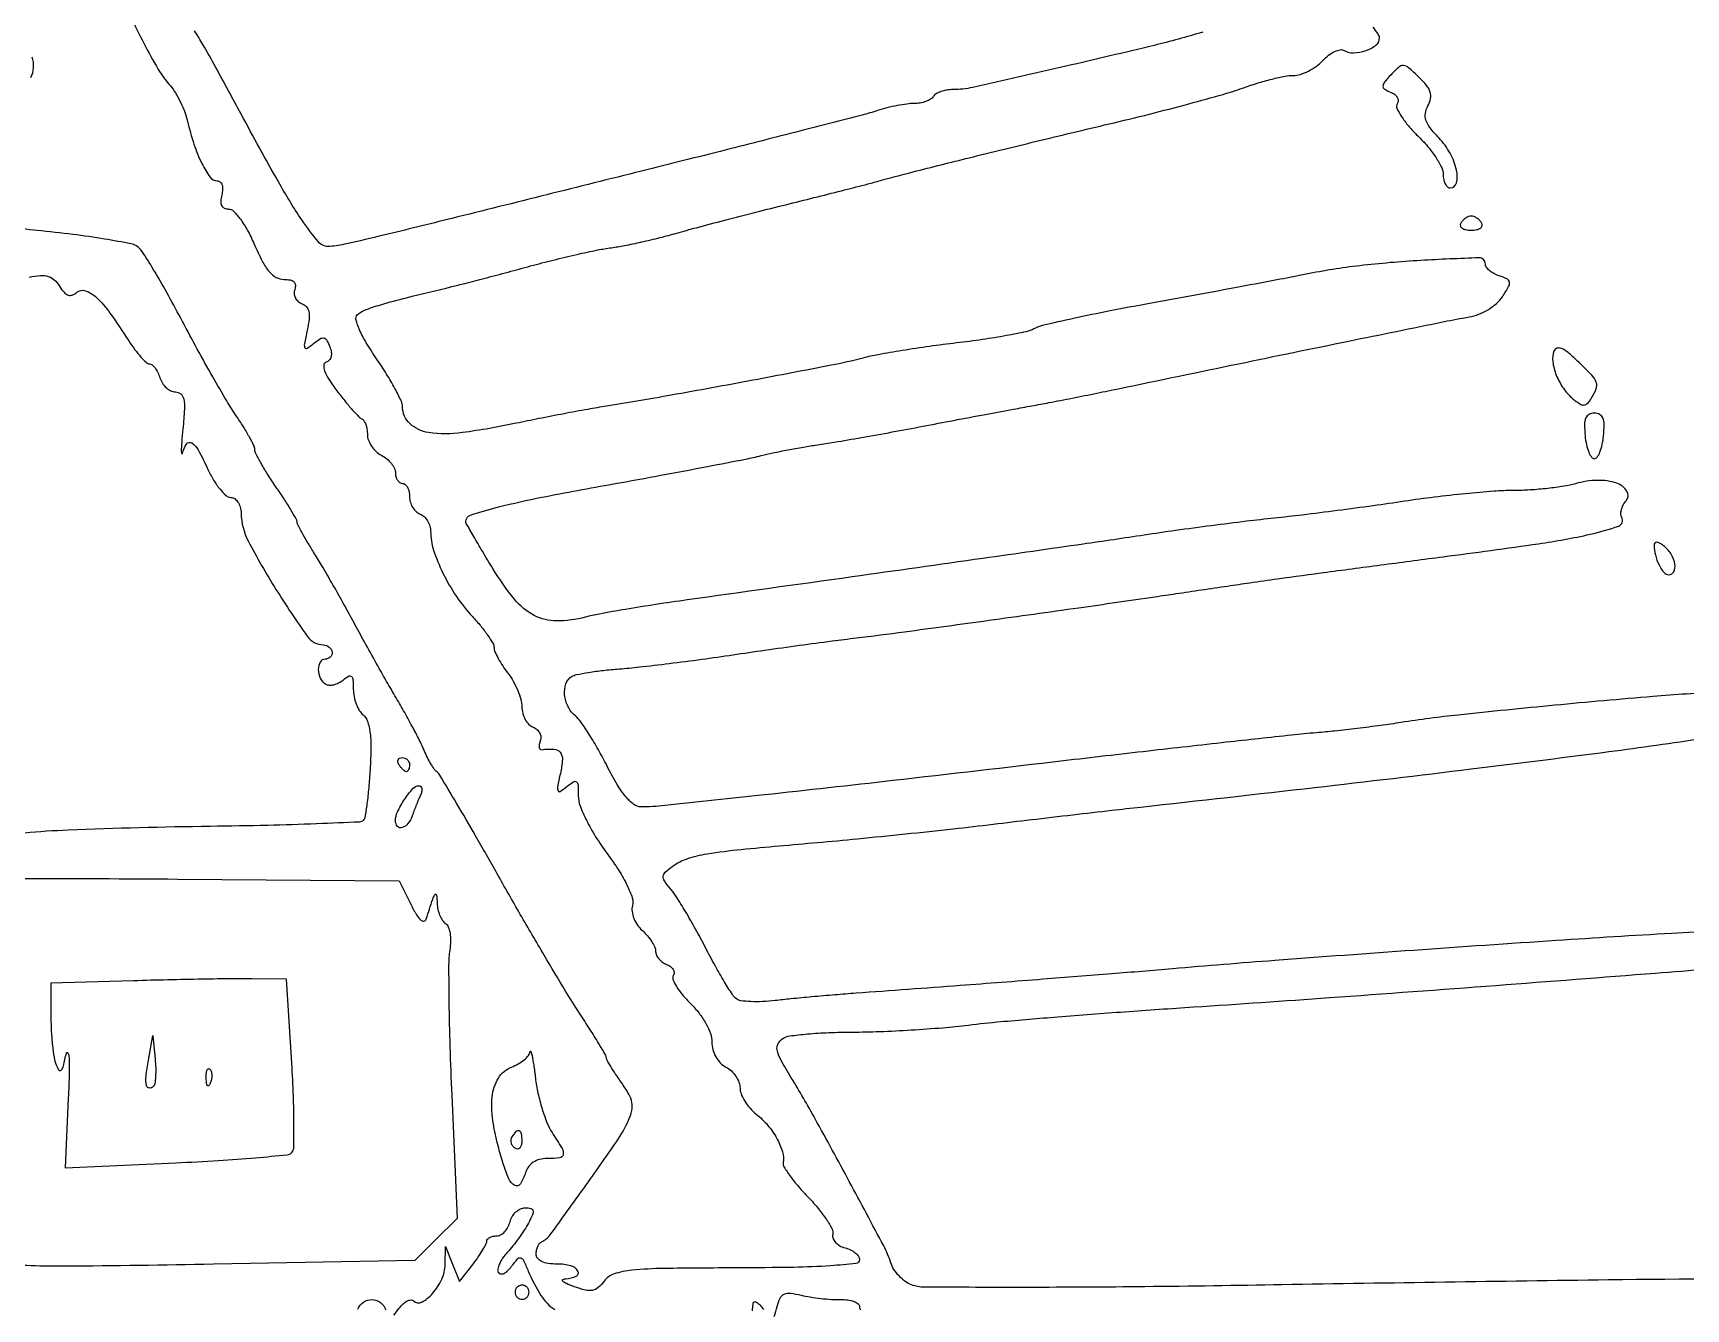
# Model space of a CAD drawing. Extents: x 0 to 2558, y 0 to 3412.
# Drawn here: x 1899.5 to 2134.5, y 1700.6 to 1882 of the extents above; entities that cross this region are included whole.
import ezdxf

# ---------------------------------------------------------------- set-up
doc = ezdxf.new("R2010")
doc.units = 0

msp = doc.modelspace()

# ---------------------------------------------------------------- linework, layer by layer
for points in [[(1286.775, 2242.902503, 0.000001), (1177.44536, 2242.627485, 0.134519)], [(1176.555032, 2242.380365, -0.000002), (1098.265318, 2241.934774, -0.000173)], [(1923.086218, 2244.376059, -0.000011), (1814.032813, 2244.041497, -0.000207)], [(1913.389126, 1884.321243, 0.012291), (1915.203165, 1880.573915, 0.015576), (1917.263027, 1876.861508, 0.045729), (1918.981612, 1874.5, -0.04302), (1919.704303, 1873.518154, -0.023512), (1920.423582, 1872.20625, -0.023268), (1921.03364, 1870.794806, -0.034081), (1921.424699, 1869.5, 0.02351), (1922.340609, 1866.218502, 0.035557), (1923.46839, 1863.477078, 0.03929), (1924.64083, 1861.520741, 0.24269), (1925.650492, 1861, -0.182063), (1926.064732, 1860.843993, -0.136098), (1926.334398, 1860.432305, -0.092264), (1926.415182, 1859.79127, -0.049323), (1926.289749, 1859, 0.047843), (1926.146859, 1858.115502, 0.129802), (1926.268077, 1857.497238, 0.176052), (1926.644501, 1857.131869, 0.105884), (1927.260225, 1857, -0.202343), (1927.978417, 1856.696949, -0.035604), (1928.943982, 1855.552979, -0.033111), (1929.961818, 1853.942605, -0.022803), (1930.904654, 1852, 0.018069), (1932.042493, 1849.597997, 0.055973), (1933.03967, 1848.109823, 0.089392), (1934.034957, 1847.287869, 0.128702), (1935.134787, 1847, -0.047184), (1936.018583, 1846.916413, -0.140113), (1936.556912, 1846.644984, -0.195759), (1936.767375, 1846.196474, -0.105015), (1936.670131, 1845.582759, 0.106172), (1936.578762, 1844.997457, 0.099354), (1936.73151, 1844.410889, 0.096115), (1937.105245, 1843.913561, 0.092335), (1937.642779, 1843.583584, -0.117015), (1938.318729, 1843.121759, -0.133265), (1938.675335, 1842.42574, -0.082357), (1938.721825, 1841.373816, -0.024011), (1938.449581, 1839.770444, 0.006649), (1938.050089, 1837.828693, 0.160885), (1938.120562, 1837.287236, 0.455314), (1938.440512, 1837.199443, 0.026506), (1939.358111, 1837.882243, -0.028788), (1940.270906, 1838.555023, -0.195958), (1940.809543, 1838.658945, -0.219041), (1941.230985, 1838.353153, -0.036373), (1941.668077, 1837.422594, -0.056929), (1941.864065, 1836.663513, -0.094065), (1941.831973, 1836.004251, -0.119168), (1941.578053, 1835.508601, -0.135417), (1941.135957, 1835.211986, 0.298327), (1940.797792, 1834.784447, 0.112842), (1940.905513, 1833.993572, 0.054335), (1941.511855, 1832.795956, 0.017161), (1942.66463, 1831.152016, 0.008718), (1943.776598, 1829.728991, 0.011526), (1944.841087, 1828.474863, 0.009029), (1945.766667, 1827.471102, 0.10266), (1946.208583, 1827.166667, -0.155357), (1946.512657, 1826.906949, -0.053168), (1946.767521, 1826.378564, -0.046695), (1946.941601, 1825.696434, -0.039156), (1947, 1824.95185, 0.091572), (1947.147564, 1824.152883, 0.057619), (1947.5875, 1823.308633, 0.055364), (1948.235105, 1822.54923, 0.065764), (1949, 1822, -0.052011), (1949.764994, 1821.481872, -0.050946), (1950.4125, 1820.813763, -0.055403), (1950.854925, 1820.103741, -0.112104), (1951, 1819.464816, 0.066486), (1951.074788, 1818.904866, 0.083557), (1951.29375, 1818.43029, 0.099365), (1951.618655, 1818.112892, 0.14491), (1952, 1818, -0.182536), (1952.381715, 1817.855843, -0.0909), (1952.70625, 1817.443928, -0.070807), (1952.926137, 1816.831332, -0.050854), (1953, 1816.106989, 0.07271), (1953.112085, 1815.340293, 0.064008), (1953.440625, 1814.600966, 0.066864), (1953.926463, 1813.999607, 0.098143), (1954.5, 1813.638374, -0.098883), (1955.073548, 1813.275959, -0.066858), (1955.559375, 1812.671008, -0.063862), (1955.887924, 1811.926418, -0.072125), (1956, 1811.153509, 0.079042), (1956.420663, 1808.509112, 0.035346), (1957.751249, 1805.236551, 0.033939), (1959.675727, 1801.911629, 0.039726), (1961.944334, 1799.05959, -0.015755), (1963.116004, 1797.723299, -0.019896), (1964.10893, 1796.413254, -0.018356), (1964.843275, 1795.272763, -0.129702), (1965.022236, 1794.644245, 0.097819), (1965.152683, 1794.045306, 0.021944), (1965.612376, 1793.101747, 0.021955), (1966.249809, 1792.041069, 0.019694), (1967, 1791, -0.037771), (1967.750211, 1789.875392, -0.030154), (1968.387624, 1788.564218, -0.031052), (1968.83057, 1787.271558, -0.064663), (1968.977764, 1786.218615, 0.062751), (1969.102378, 1785.301744, 0.060427), (1969.450975, 1784.431825, 0.065358), (1969.959992, 1783.737158, 0.110823), (1970.557471, 1783.339573, -0.085966), (1971.11267, 1783.008339, -0.093879), (1971.504249, 1782.518282, -0.10031), (1971.672793, 1781.947233, -0.113852), (1971.593459, 1781.382954, 0.042039), (1971.44441, 1780.869227, 0.087943), (1971.434903, 1780.454449, 0.158269), (1971.560233, 1780.205537, 0.238994), (1971.785988, 1780.130417, -0.048575), (1973.530481, 1780.21927, -0.216926), (1974.419737, 1779.76373, -0.187897), (1974.735728, 1778.737436, -0.035872), (1974.4494, 1776.769619, 0.006573), (1974.048147, 1774.820805, 0.162858), (1974.119973, 1774.283821, 0.454181), (1974.44044, 1774.197781, 0.025598), (1975.369945, 1774.892064, -0.02712), (1976.302592, 1775.584284, -0.32643), (1976.723995, 1775.564557, -0.212644), (1976.95805, 1775.108228, -0.01372), (1977, 1773.579745, 0.090059), (1977.257838, 1772.159858, 0.025873), (1978.153962, 1770.103685, 0.024149), (1979.465667, 1767.764283, 0.019239), (1981.094386, 1765.372234, -0.016483), (1982.771074, 1762.93867, -0.029172), (1983.964993, 1760.814239, -0.034089), (1984.668714, 1759.080228, -0.144277), (1984.702864, 1757.971751, 0.096542), (1984.648878, 1757.119914, 0.061553), (1984.897337, 1756.155506, 0.057298), (1985.402611, 1755.207226, 0.057863), (1986.108478, 1754.401829, -0.032591), (1986.832334, 1753.655439, -0.033694), (1987.444365, 1752.829198, -0.035778), (1987.871383, 1752.045052, -0.107191), (1988, 1751.452001, 0.11054), (1988.115949, 1750.933941, 0.066216), (1988.459243, 1750.401419, 0.061292), (1988.965625, 1749.935771, 0.063756), (1989.563382, 1749.614052, -0.068251), (1990.115292, 1749.310605, -0.098743), (1990.487406, 1748.898922, -0.123363), (1990.62357, 1748.446958, -0.151318), (1990.513607, 1748.022016, 0.239899), (1990.46636, 1747.45184, 0.04049), (1990.976436, 1746.445597, 0.036615), (1991.826669, 1745.262901, 0.025072), (1992.950225, 1744.048657, -0.034284), (1994.170197, 1742.680534, -0.037972), (1995.14654, 1741.202496, -0.041639), (1995.792171, 1739.774544, -0.085558), (1996, 1738.568887, 0.065395), (1996.141577, 1737.491039, 0.062477), (1996.557219, 1736.468264, 0.0643), (1997.197945, 1735.606288, 0.078099), (1998, 1735, -0.06611), (1998.764895, 1734.449971, -0.055442), (1999.4125, 1733.688209, -0.057633), (1999.852399, 1732.840484, -0.091133), (2000, 1732.037396, 0.095086), (2000.164269, 1731.181415, 0.043975), (2000.676554, 1730.165622, 0.041422), (2001.421954, 1729.159832, 0.045225), (2002.303161, 1728.32258, -0.050003), (2003.929145, 1726.747934, -0.048432), (2005.229892, 1724.865785, -0.052475), (2006.03429, 1722.979439, -0.112536), (2006.150756, 1721.410571, 0.178027), (2006.279046, 1720.785197, 0.018055), (2007.138057, 1719.504466, 0.020817), (2008.316029, 1718.013129, 0.015117), (2009.743037, 1716.451541, -0.020271), (2011.158968, 1714.869648, -0.026945), (2012.304849, 1713.316648, -0.026362), (2013.092387, 1711.969731, -0.176882), (2013.188366, 1711.213469, 0.147781), (2013.227605, 1710.650054, 0.095126), (2013.573879, 1710.088616, 0.079672), (2014.17343, 1709.614154, 0.063752), (2014.938366, 1709.305867, -0.048467), (2015.726909, 1709.015668, -0.058201), (2016.393811, 1708.59218, -0.068398), (2016.847963, 1708.106805, -0.155575), (2016.998012, 1707.633369, -0.382529), (2016.494103, 1707.073075, -0.010061), (2012.877863, 1706.755844, -0.01255), (2007.626862, 1706.533702, -0.003624), (1999.506724, 1706.453044, 0.002488), (1989.185735, 1706.373968, 0.021815), (1984.620546, 1706.116857, 0.052946), (1982.088238, 1705.588552, 0.158292), (1980.671513, 1704.565444, -0.05437), (1979.838839, 1703.653522, -0.135969), (1979.034638, 1703.263184, -0.106557), (1978.017394, 1703.294438, -0.0264), (1976.4128, 1703.783453, -0.015209), (1975.30143, 1704.226087, -0.091506), (1974.78761, 1704.571564, -0.499975), (1974.817312, 1704.797165, -0.117424), (1975.25, 1704.921053, 0.096517), (1976.717575, 1705.276339, 0.447228), (1976.944983, 1706.012157, 0.198853), (1975.929709, 1706.763131, 0.061145), (1974, 1707, -0.034471), (1972.717936, 1707.088494, -0.075983), (1971.779412, 1707.368056, -0.1147), (1971.208724, 1707.819798, -0.169807), (1971, 1708.416667, -0.050475), (1971.057345, 1708.983277, -0.053568), (1971.226978, 1709.515104, -0.059805), (1971.476632, 1709.936102, -0.127889), (1971.77269, 1710.166667, 0.133876), (1972.974914, 1711.125891, 0.002361), (1977.883705, 1717.908714, 0.005063), (1982.425243, 1724.384377, 0.043518), (1984.163164, 1727.458762, 0.05297), (1984.615639, 1728.816476, 0.102112), (1984.629705, 1729.957546, 0.081874), (1984.179772, 1731.172849, 0.025209), (1983.124453, 1732.825222, -0.007723), (1982.310602, 1734.006362, -0.010854), (1981.624058, 1735.086526, -0.007345), (1981.086886, 1736.003787, -0.12949), (1981, 1736.333656, 0.13412), (1980.901433, 1736.694507, 0.002447), (1979.874814, 1738.414213, 0.00587), (1978.63754, 1740.410572, 0.003865), (1977.169578, 1742.679286, -0.009523), (1975.185745, 1745.822693, -0.002542), (1972.14858, 1750.902665, -0.002575), (1968.754884, 1756.713167, -0.002655), (1965.455707, 1762.5, 0.002181), (1962.381846, 1767.903514, 0.003376), (1959.675472, 1772.540353, 0.001074), (1957.298162, 1776.531399, 0.102346), (1956.848689, 1777.020352, -0.087181), (1956.50547, 1777.3719, -0.01737), (1956.033859, 1778.116247, -0.017892), (1955.53993, 1779.032894, -0.015827), (1955.090871, 1780.020352, 0.018466), (1954.499847, 1781.301995, 0.005306), (1953.491642, 1783.240353, 0.005332), (1952.307192, 1785.403844, 0.005649), (1951.099037, 1787.5, -0.003708), (1949.735673, 1789.84437, -0.001918), (1948.064597, 1792.79375, -0.001907), (1946.370042, 1795.838648, -0.002894), (1944.922228, 1798.5, 0.00385), (1943.517542, 1801.070356, 0.003031), (1941.957896, 1803.833225, 0.003064), (1940.477281, 1806.382979, 0.007563), (1939.351501, 1808.230128, -0.006627), (1938.450642, 1809.702026, -0.009369), (1937.690753, 1811.037754, -0.006027), (1937.091734, 1812.170488, -0.119156), (1937, 1812.549953, 0.132108), (1936.896257, 1812.935744, 0.004867), (1936.11875, 1814.247279, 0.008565), (1935.149461, 1815.786508, 0.00588), (1934, 1817.5, -0.009228), (1932.850933, 1819.237946, -0.012474), (1931.88125, 1820.852767, -0.009515), (1931.138132, 1822.223437, -0.120014), (1931, 1822.790628, 0.115231), (1930.870189, 1823.346414, 0.010989), (1930.221278, 1824.590192, 0.01356), (1929.364309, 1826.052897, 0.010289), (1928.349032, 1827.610453, -0.015718), (1927.005196, 1829.721819, -0.004255), (1925.012094, 1833.148071, -0.004302), (1922.815332, 1837.077643, -0.004452), (1920.711878, 1841, 0.005789), (1918.705312, 1844.717796, 0.00783), (1916.800711, 1848.027711, 0.005549), (1915.138187, 1850.746005, 0.081632), (1914.399148, 1851.583698, 0.124851), (1913.370697, 1852.063564, 0.006072), (1909.632863, 1852.728323, 0.009561), (1905.127071, 1853.385081, 0.006725), (1900.036302, 1853.958507, -0.006643), (1891.384448, 1854.931622, -0.072974)], [(2065.798597, 1882.158033, -0.014599), (2058.877856, 1880.265143, -0.002875), (2046.34325, 1877.30333, -0.001256), (2033.098576, 1874.289051, -0.056821), (2030.309017, 1873.987335, 0.041932), (2029.425036, 1873.918213, 0.044066), (2028.580088, 1873.70253, 0.048301), (2027.891826, 1873.383099, 0.122144), (2027.5, 1873, -0.11872), (2027.112645, 1872.616123, -0.048633), (2026.440768, 1872.29375, -0.044498), (2025.618791, 1872.073997, -0.043101), (2024.761981, 1872, 0.033473), (2023.734484, 1871.931136, 0.013954), (2022.362636, 1871.707285, 0.013733), (2020.902078, 1871.385089, 0.017296), (2019.570998, 1871.003523, -0.015186), (2017.364177, 1870.360828, -0.000496), (2008.442731, 1868.063488, -0.000949), (1997.90875, 1865.383346, -0.00066), (1986, 1862.394203, -0.000122), (1959.001663, 1855.662371, -0.00172), (1949.313476, 1853.28457, -0.003712), (1944.023843, 1852.047093, -0.032606), (1941.649494, 1851.670746, -0.243973), (1940.052273, 1852.320928, -0.02894), (1937.668305, 1855.471576, -0.019479), (1934.342872, 1860.884143, -0.004218), (1929.045354, 1870.5, 0.001051), (1925.443691, 1877.136731, 0.007062), (1923.602631, 1880.401716, 0.011281), (1922.42359, 1882.324251, 0.090373)], [(2139.406629, 1788.314749, 0.008891), (2129.822108, 1787.689277, 0.002996), (2115.873984, 1786.445438, 0.002821), (2102.144253, 1785.059878, 0.012132), (2094, 1783.991133, -0.005127), (2091.110648, 1783.570719, -0.003421), (2087.79375, 1783.145859, -0.003444), (2084.571296, 1782.777989, -0.006748), (2082, 1782.537434, 0.00713), (2078.441481, 1782.201778, 0.000584), (2069.15625, 1781.181214, 0.000783), (2058.082541, 1779.933432, 0.000603), (2046, 1778.538052, -0.000592), (2021.735129, 1775.735248, -0.00136), (2003.460584, 1773.696658, -0.000784), (1989.30381, 1772.178868, -0.026315), (1985.907586, 1772, -0.163388), (1984.893297, 1772.340537, -0.057884), (1983.77239, 1773.413328, -0.040045), (1982.523381, 1775.194149, -0.016031), (1981.095996, 1777.809832, 0.011446), (1979.857155, 1780.130351, 0.012916), (1978.560115, 1782.298606, 0.012211), (1977.368987, 1784.080126, 0.066174), (1976.581601, 1784.932277, -0.103776), (1975.535628, 1786.249111, -0.092781), (1975.05358, 1787.929168, -0.104809), (1975.234287, 1789.500895, -0.175235), (1976.051517, 1790.531839, -0.088979), (1976.752931, 1790.808812, -0.009698), (1978.46808, 1791.119495, -0.01163), (1980.542442, 1791.40451, -0.009141), (1982.801517, 1791.619782, 0.008673), (1985.698636, 1791.893121, 0.002926), (1989.910445, 1792.389309, 0.00291), (1994.562147, 1792.992443, 0.003333), (1999, 1793.624285, -0.001667), (2003.532505, 1794.285021, -0.001292), (2008.471875, 1794.975234, -0.001306), (2013.084076, 1795.595309, -0.003151), (2016.5, 1796.023588, 0.003815), (2023.385839, 1796.896202, 0.00081), (2035.363748, 1798.526815, 0.0009), (2048.174071, 1800.315376, 0.001481), (2059, 1801.879455, -0.000015), (2061.993184, 1802.320858, -0.000008), (2065.646875, 1802.859491, -0.000008), (2069.348034, 1803.404997, -0.000013), (2072.5, 1803.86942, -0.002645), (2076.443229, 1804.429025, -0.000532), (2083.465625, 1805.380123, -0.000562), (2091.638245, 1806.46879, -0.000525), (2100, 1807.564146, 0.003435), (2113.57127, 1809.422318, 0.018474), (2120.905584, 1810.756081, 0.032365), (2124.973271, 1811.932537, 0.476328), (2125.401201, 1813.159861, -0.138006), (2125.269099, 1813.620479, -0.065521), (2125.347217, 1814.237972, -0.057494), (2125.608185, 1814.907715, -0.051623), (2126.0226, 1815.527232, 0.322226), (2126.117978, 1816.901662, 0.174755), (2124.724781, 1818.006838, 0.087719), (2121.935689, 1818.427271, 0.063567), (2118.824151, 1817.949567, -0.030414), (2117.17258, 1817.582859, -0.012057), (2114.86823, 1817.273224, -0.011881), (2112.35752, 1817.057538, -0.014602), (2110.006602, 1816.980558, 0.017659), (2107.215289, 1816.872077, 0.006042), (2103.180064, 1816.523204, 0.005997), (2098.732361, 1816.030526, 0.006893), (2094.5, 1815.450911, -0.00313), (2090.052199, 1814.807657, -0.002077), (2084.940625, 1814.122674, -0.00209), (2079.970865, 1813.498808, -0.004072), (2076, 1813.049968, 0.004141), (2072.029139, 1812.600572, 0.002125), (2067.059375, 1811.974947, 0.002112), (2061.947803, 1811.287418, 0.003183), (2057.5, 1810.641144, -0.001977), (2048.784189, 1809.353239, -0.000492), (2034.513757, 1807.316489, -0.000425), (2015.926667, 1804.698411, -0.000215), (1992.5, 1801.429229, 0.003509), (1988.03074, 1800.775499, 0.003826), (1983.698117, 1800.076694, 0.003591), (1979.998559, 1799.423556, 0.018837), (1977.98295, 1798.973684, -0.063245), (1973.909121, 1798.43717, -0.122961), (1970.742394, 1799.212359, -0.101174), (1967.916344, 1801.527871, -0.034115), (1964.8306, 1805.900796, -0.0024), (1963.362318, 1808.341932, -0.003758), (1962.125239, 1810.457227, -0.001082), (1961.069173, 1812.303797, -0.130061), (1961, 1812.565222, -0.325944), (1961.679783, 1813.497228, -0.015134), (1965.662941, 1814.643422, -0.014552), (1971.822947, 1816.02624, -0.0036), (1982, 1817.925718, 0.001313), (1988.957429, 1819.191371, 0.001657), (1995.3875, 1820.400599, 0.001313), (2000.77503, 1821.446936, 0.013324), (2003, 1821.94705, -0.009984), (2004.660909, 1822.33205, -0.004871), (2006.79375, 1822.760112, -0.004829), (2009.021667, 1823.162461, -0.006967), (2011, 1823.471736, 0.006622), (2013.406854, 1823.8463, 0.001727), (2017.2625, 1824.512454, 0.001755), (2021.650001, 1825.302011, 0.001794), (2026, 1826.116741, -0.000439), (2030.386693, 1826.950658, -0.000408), (2034.884375, 1827.797787, -0.000406), (2038.885998, 1828.544742, -0.001375), (2041.5, 1829.023049, 0.002931), (2043.939874, 1829.477346, 0.001214), (2047.234375, 1830.11907, 0.001201), (2050.762492, 1830.823997, 0.001548), (2054, 1831.489385, -0.000435), (2070.893831, 1835.000699, -0.000546), (2086.556928, 1838.224187, -0.000289), (2100.130643, 1840.994069, -0.007968), (2103.703087, 1841.661821, 0.052094), (2105.06762, 1842.043794, 0.042448), (2106.42658, 1842.720277, 0.043577), (2107.607525, 1843.588261, 0.06756), (2108.435619, 1844.542086, 0.01535), (2109.308111, 1845.967257, 0.169178), (2109.428448, 1846.615797, 0.248137), (2109.094983, 1847.065395, 0.034727), (2107.982532, 1847.505544, -0.045165), (2107.22402, 1847.824095, -0.053913), (2106.582369, 1848.258932, -0.06272), (2106.142945, 1848.738053, -0.155468), (2106, 1849.186667, 0.423835), (2105.097754, 1850.05985, 0.006063), (2096.814223, 1849.687973, 0.014563), (2088.138071, 1848.938985, 0.020757), (2080.5, 1847.731844, -0.002572), (2076.823332, 1847.01288, -0.000748), (2071.15, 1845.942534, -0.000751), (2064.756224, 1844.756108, -0.000804), (2058.5, 1843.615321, 0.003711), (2052.63049, 1842.509744, 0.005209), (2047.409077, 1841.429451, 0.003174), (2043.038672, 1840.448551, 0.068378), (2041.807497, 1839.979962, -0.072463), (2040.684058, 1839.562802, -0.007313), (2037.878089, 1839.004961, -0.009045), (2034.495531, 1838.446824, -0.007084), (2030.807497, 1837.959879, 0.005405), (2026.95072, 1837.463819, 0.005215), (2023.059077, 1836.879008, 0.005163), (2019.642586, 1836.292847, 0.01894), (2017.5, 1835.817962, -0.016073), (2012.939785, 1834.779774, -0.001563), (2001.819696, 1832.657553, -0.002186), (1990.20438, 1830.530959, -0.004372), (1981, 1828.970261, 0.00478), (1978.375404, 1828.523032, 0.002202), (1974.966733, 1827.893101, 0.00218), (1971.387307, 1827.199119, 0.003021), (1968.184624, 1826.543541, -0.017959), (1960.51336, 1825.21064, -0.069939), (1955.707416, 1825.227603, -0.151234), (1953.047247, 1826.490938, -0.209807), (1952, 1828.876815, 0.11103), (1951.8071, 1829.734789, 0.013127), (1950.919001, 1831.489378, 0.015177), (1949.72921, 1833.542717, 0.011901), (1948.320005, 1835.69682, -0.015366), (1946.852311, 1837.974624, -0.032032), (1945.882254, 1839.848814, -0.038661), (1945.383451, 1841.27572, -0.268264), (1945.570005, 1841.962656, -0.106153), (1946.608226, 1842.628003, -0.01717), (1948.895779, 1843.396419, -0.011488), (1952.556621, 1844.396823, -0.002419), (1959, 1845.966432, 0.004336), (1960.84874, 1846.424302, 0.001205), (1963.738556, 1847.174095, 0.001217), (1967.005416, 1848.038628, 0.001276), (1970.216361, 1848.905514, -0.005673), (1973.448126, 1849.747605, -0.005274), (1976.777485, 1850.537717, -0.005264), (1979.75243, 1851.17781, -0.017705), (1981.716361, 1851.506841, 0.015707), (1983.551085, 1851.806694, 0.006562), (1986.004181, 1852.320673, 0.006485), (1988.617257, 1852.939756, 0.008357), (1991, 1853.579518, -0.004451), (1993.79004, 1854.352055, -0.00155), (1997.821875, 1855.416507, -0.001539), (2002.268177, 1856.561046, -0.001794), (2006.5, 1857.620347, 0.000835), (2010.548519, 1858.625513, 0.000935), (2014.44375, 1859.607271, 0.000858), (2017.758414, 1860.455355, 0.004994), (2019.5, 1860.922739, -0.005683), (2024.617374, 1862.28852, -0.001609), (2032.613109, 1864.29807, -0.001531), (2042.144261, 1866.629965, -0.001199), (2052.5, 1869.103739, 0.00373), (2058.22553, 1870.502125, 0.003886), (2063.852103, 1871.967506, 0.00374), (2068.696834, 1873.308488, 0.016959), (2071.485883, 1874.206287, -0.012681), (2073.557962, 1874.892908, -0.012706), (2075.660804, 1875.473097, -0.012621), (2077.518815, 1875.88577, -0.048367), (2078.696928, 1876, 0.075926), (2079.691452, 1876.151896, 0.040754), (2080.844893, 1876.618741, 0.039416), (2081.969436, 1877.300246, 0.049325), (2082.884455, 1878.106352, -0.04107), (2083.715451, 1878.863115, -0.054162), (2084.589253, 1879.396886, -0.065676), (2085.375123, 1879.647745, -0.184915), (2085.932359, 1879.541805, 0.151549), (2087.272296, 1879.195713, 0.073232), (2089.028069, 1879.541123, 0.078711), (2090.488115, 1880.33411, 0.245485), (2090.944671, 1881.317388, 0.139702), (2090.742375, 1881.919042, 0.0267), (2090.03238, 1882.842693, 0.026597)], [(1899.124945, 1875.686266, 0.102541), (1899.530937, 1877.122096, 0.101763), (1899.334577, 1878.605212, 0.05129)], [(1898.880174, 1847.326035, -0.031288), (1900.496552, 1847.545319, -0.091104), (1901.612024, 1847.422775, -0.114402), (1902.462319, 1846.937125, -0.066547), (1903.215142, 1846.02711, 0.039128), (1903.856329, 1845.159541, 0.131716), (1904.436093, 1844.767828, 0.175433), (1905.030673, 1844.776785, 0.082771), (1905.703149, 1845.168599, -0.265822), (1906.918503, 1845.381099, -0.102039), (1908.434206, 1844.452015, -0.04911), (1910.397826, 1842.210357, -0.012873), (1913.081125, 1838.25, 0.01728), (1913.940633, 1837.005196, 0.023834), (1914.80153, 1835.954688, 0.021811), (1915.569622, 1835.174828, 0.189569), (1916.014172, 1835, -0.180517), (1916.385368, 1834.861472, -0.054422), (1916.801693, 1834.4125, -0.046716), (1917.194434, 1833.765534, -0.036239), (1917.5, 1833, 0.066529), (1917.860132, 1832.235417, 0.065452), (1918.410057, 1831.5875, 0.071053), (1919.058319, 1831.149272, 0.113628), (1919.706679, 1831, -0.18114), (1920.461204, 1830.717377, -0.165254), (1920.880034, 1829.996712, -0.063989), (1920.982226, 1828.562041, -0.010207), (1920.764966, 1825.75, 0.00473), (1920.596306, 1823.839699, 0.01494), (1920.533722, 1822.55625, 0.10982), (1920.59751, 1822.241442, 0.711075), (1920.699, 1822.25, -0.082771), (1921.289525, 1823.588153, -0.408023), (1922.018555, 1823.74753, -0.130582), (1922.95015, 1822.750582, -0.014954), (1924.332358, 1819.974202, 0.02742), (1925.137811, 1818.45258, 0.03597), (1926.042893, 1817.167422, 0.039003), (1926.917108, 1816.253969, 0.184392), (1927.582358, 1816, -0.152574), (1928.131221, 1815.828523, -0.09748), (1928.600613, 1815.345246, -0.079563), (1928.923301, 1814.618145, -0.059774), (1929.045187, 1813.75, 0.116226), (1930.057668, 1809.80938, 0.019019), (1934.005947, 1802.928604, 0.01455), (1938.442661, 1796.274557, 0.235006), (1940.75, 1795.037951, -0.164931), (1941.576095, 1794.729579, -0.193498), (1941.977564, 1794.002207, -0.23265), (1941.733307, 1793.300798, -0.197127), (1941, 1793, 0.270418), (1940.294471, 1792.588321, 0.13247), (1940.026994, 1791.545092, 0.10454), (1940.303868, 1790.311244, 0.148108), (1941.043805, 1789.472927, 0.126816), (1941.550789, 1789.315382, 0.067771), (1942.208749, 1789.372327, 0.06058), (1942.909241, 1789.622232, 0.05732), (1943.543805, 1790.036355, -0.039383), (1944.320392, 1790.583761, -0.326068), (1944.725234, 1790.545135, -0.196498), (1944.953781, 1790.080609, -0.017296), (1945, 1788.744889, 0.049118), (1945.102582, 1787.703175, 0.041764), (1945.407841, 1786.640787, 0.043714), (1945.856088, 1785.714378, 0.085218), (1946.388394, 1785.092625, -0.135752), (1947.017857, 1784.188575, -0.052866), (1947.372224, 1782.693514, -0.034829), (1947.498316, 1780.501759, -0.011719), (1947.384261, 1777.299381, -0.007575), (1947.192037, 1774.71308, -0.011019), (1946.937818, 1772.439968, -0.006787), (1946.659231, 1770.558309, -0.157493), (1946.415665, 1770.082331, -0.187733), (1945.873631, 1769.844001, -0.000927), (1939.790188, 1769.592899, -0.004018), (1932.826794, 1769.374439, -0.002512), (1924.669798, 1769.225128, 0.006585), (1904.469538, 1768.690733, 0.025883), (1892.06706, 1767.554309, 0.044491)], [(2139.026466, 1754.41252, -0.001759), (2132.5, 1754.011828, 0.002117), (2116.112924, 1752.993956, 0.001128), (2095.8458, 1751.602976, 0.001118), (2076.060206, 1750.155745, 0.002731), (2061.5, 1748.978001, -0.00136), (2052.885766, 1748.257441, -0.000927), (2043.08771, 1747.482979, -0.000752), (2031.30681, 1746.591592, -0.000383), (2016.5, 1745.505056, 0.002551), (2013.490418, 1745.271086, 0.002011), (2010.234375, 1744.988044, 0.002033), (2007.21183, 1744.700652, 0.005033), (2005, 1744.458762, -0.018401), (2003.202039, 1744.31064, -0.022734), (2001.52113, 1744.310739, -0.02192), (2000.137204, 1744.434725, -0.1317), (1999.476188, 1744.710371, -0.086223), (1998.918864, 1745.318536, -0.006883), (1997.763724, 1747.177421, -0.009152), (1996.448936, 1749.452862, -0.00689), (1995.084216, 1752, 0.007019), (1993.677735, 1754.623453, 0.007653), (1992.236994, 1757.131219, 0.007241), (1990.940978, 1759.239141, 0.037091), (1990.121303, 1760.340319, -0.024552), (1989.240687, 1761.463487, -0.180177), (1989.068625, 1762.112073, -0.18616), (1989.365492, 1762.703331, -0.026505), (1990.437009, 1763.577598, -0.078192), (1992.487553, 1764.632926, -0.039309), (1995.322401, 1765.328647, -0.016839), (2000.143512, 1765.951147, -0.00195), (2011, 1766.940022, 0.002636), (2016.690265, 1767.466207, 0.001543), (2023.5, 1768.153361, 0.001543), (2030.309486, 1768.882969, 0.002622), (2036, 1769.540671, -0.000637), (2041.407861, 1770.187474, -0.000487), (2047.325, 1770.881711, -0.000492), (2052.867475, 1771.520996, -0.001162), (2057, 1771.983807, 0.001275), (2081.760304, 1774.762459, 0.001756), (2103.994652, 1777.394219, 0.001952), (2122.72621, 1779.75233, 0.00501), (2136.25, 1781.646475, 0.030968)], [(1897.884567, 1761.819693, -0.001971), (1920, 1761.73905), (1951.5, 1761.5), (1953.212211, 1758.069735, 0.018378), (1953.979991, 1756.663378, 0.07259), (1954.599408, 1755.899581, 0.240181), (1955.051135, 1755.77308, 0.27196), (1955.382983, 1756.069735, -0.002242), (1956.30036, 1758.887541, -0.070774), (1956.623537, 1759.538949, -0.689754), (1956.826106, 1759.489659, -0.022118), (1956.921053, 1758.309017, 0.044894), (1957.033434, 1757.420009, 0.044143), (1957.302934, 1756.560079, 0.047706), (1957.678582, 1755.851161, 0.109082), (1958.110212, 1755.431885, -0.164202), (1958.508181, 1754.951384, -0.051773), (1958.753698, 1754.038648, -0.044792), (1958.834554, 1752.88201, -0.034629), (1958.72224, 1751.622868, 0.03956), (1958.561106, 1749.590446, 0.003263), (1958.595582, 1744.276718, 0.004351), (1958.733427, 1737.930224, 0.00334), (1958.990642, 1731), (1959.757228, 1713.5), (1956.747078, 1710.5), (1953.736929, 1707.5), (1925.118464, 1706.966587, -0.00263), (1903.990319, 1706.683966, -0.021849), (1894.414372, 1707.02478, -0.051483)], [(2155.723052, 1704.930643, 0.003253), (2123.490771, 1704.735268, 0.001133), (2077.072747, 1704.046666, -0.001647), (2057.582446, 1703.777558, -0.002572), (2040.801329, 1703.687465, -0.00071), (2026.191252, 1703.704946, -0.090421), (2024.408316, 1704.034858, -0.066736), (2023.49888, 1704.527673, -0.045749), (2022.616195, 1705.303888, -0.045769), (2021.889866, 1706.227138, -0.067045), (2021.449047, 1707.160538, 0.044987), (2020.434828, 1709.577934, 0.001503), (2015.538869, 1718.753262, 0.003118), (2010.684075, 1727.652459, 0.009976), (2007.292427, 1733.5, -0.010206), (2005.786068, 1736.099868, -0.073917), (2005.282238, 1737.45004, -0.178205), (2005.410903, 1738.342922, -0.128323), (2006.104283, 1739.085612, -0.108822), (2007.064346, 1739.433541, -0.010103), (2009.586883, 1739.713892, -0.012624), (2012.642725, 1739.913511, -0.009583), (2016, 1739.983411, 0.00918), (2019.834843, 1740.060161, 0.00562), (2024.353125, 1740.284502, 0.005632), (2028.823525, 1740.607447, 0.009975), (2032.5, 1740.98869, -0.009031), (2037.032827, 1741.467379, -0.001771), (2045.2, 1742.151844, -0.001879), (2054.724941, 1742.88013, -0.001741), (2064.5, 1743.556407, 0.00153), (2083.827921, 1744.885413, 0.000835), (2107.539082, 1746.628537, 0.000799), (2130.198091, 1748.368777, 0.002674), (2145.050097, 1749.613251, 0.013824)], [(1950.779747, 1699.752877, 0.016542), (1951.536506, 1700.719038, -0.046086), (1952.089223, 1701.34482, -0.072832), (1952.675103, 1701.75413, -0.102359), (1953.199938, 1701.893966, -0.213608), (1953.587087, 1701.746246, 0.333268), (1954.736621, 1701.581889, 0.088918), (1956.26889, 1702.817785, 0.070071), (1957.581763, 1704.844689, 0.102971), (1958.063386, 1706.904988), (1958.126773, 1709.5), (1959.122612, 1707.002787), (1960.118451, 1704.505575), (1962.03699, 1707.002787, 0.01285), (1962.77327, 1708.013901, 0.016248), (1963.398489, 1708.986756, 0.014362), (1963.866264, 1709.823053, 0.113389), (1963.977764, 1710.25, -0.175697), (1964.091302, 1710.536352, -0.089064), (1964.399833, 1710.779687, -0.070582), (1964.852461, 1710.944509, -0.052119), (1965.383369, 1711, 0.129214), (1965.951305, 1711.149263, 0.073972), (1966.514007, 1711.5875, 0.065681), (1966.986593, 1712.235306, 0.060903), (1967.289749, 1713, -0.071538), (1967.61169, 1713.764421, -0.070241), (1968.137587, 1714.4125, -0.075714), (1968.779858, 1714.849745, -0.112109), (1969.441564, 1715, -0.058388), (1970.247263, 1714.905592, -0.290512), (1970.550673, 1714.593972, -0.157923), (1970.4886, 1714.014249, -0.01787), (1969.899919, 1712.812997, -0.021573), (1969.320111, 1711.833636, -0.012045), (1968.535682, 1710.691371, -0.011999), (1967.685351, 1709.572473, -0.019046), (1966.899316, 1708.661553, 0.036048), (1966.24, 1707.842825, 0.047541), (1965.771686, 1707.007325, 0.056046), (1965.541803, 1706.274311, 0.188563), (1965.630581, 1705.788715, 0.239294), (1965.952523, 1705.592451, 0.1314), (1966.417565, 1705.678801, 0.080421), (1966.971227, 1706.061979, 0.04288), (1967.521296, 1706.690159, -0.02138), (1968.360584, 1707.736032, -0.291685), (1968.808081, 1707.866735, -0.214088), (1969.212611, 1707.522351, -0.012378), (1969.890574, 1706, 0.042335), (1971.689961, 1702.533859, 0.106951), (1973.670596, 1700.517847, 0.112714)], [(1945.666049, 1700.572121, -0.148255), (1946.457191, 1701.589869, -0.16167), (1947.652478, 1701.953192, -0.157233), (1948.852768, 1701.532128, -0.139669), (1949.649652, 1700.47061, 0.038951)], [(2004.879634, 1699.56706, 0.011648), (2005.284574, 1700.980211, -0.049428), (2005.718897, 1702.153434, -0.171551), (2006.286795, 1702.712625, -0.140424), (2007.156873, 1702.852016, -0.029455), (2008.689872, 1702.574542, 0.019839), (2009.965423, 1702.318254, 0.012238), (2011.482337, 1702.113552, 0.012268), (2012.993951, 1701.984561, 0.02146), (2014.25, 1701.962355, -0.039314), (2015.30308, 1701.906119, -0.059307), (2016.192188, 1701.678702, -0.07894), (2016.796642, 1701.327427, -0.225406), (2017, 1700.899253, 0.19167), (2017.157859, 1700.502583, 0.1301)], [(2001.763631, 1700.36112, -0.001191), (2001.831, 1700.981665, -0.002858), (2001.88465, 1701.44113, -0.325682), (2002.053581, 1701.621864, -0.187343), (2002.361122, 1701.565599, -0.070267), (2002.819451, 1701.186055, -0.026876), (2003.344702, 1700.543269, 0.012816)]]:
    msp.add_lwpolyline(points, format="xyb")
for points in [[(2092.590432, 1876.099926, 0.014126), (2091.630866, 1874.977452, 0.164108), (2091.433442, 1874.442833, 0.274566), (2091.654355, 1874.04556, 0.040264), (2092.52021, 1873.630618, -0.071557), (2093.084976, 1873.315247, -0.101541), (2093.46161, 1872.882569, -0.123924), (2093.592796, 1872.403493, -0.14456), (2093.468963, 1871.949781, 0.250312), (2093.429643, 1871.326784, 0.036293), (2094.060251, 1870.172648, 0.033964), (2095.07641, 1868.809331, 0.022901), (2096.405581, 1867.39458, -0.025509), (2097.781372, 1865.914824, -0.028593), (2098.944139, 1864.355804, -0.029648), (2099.768015, 1862.931381, -0.116802), (2100, 1861.951862, 0.04926), (2100.073767, 1861.204925, 0.069256), (2100.29375, 1860.57336, 0.089432), (2100.618196, 1860.148209, 0.187283), (2101, 1860, 0.350919), (2101.893658, 1860.715287, 0.110769), (2101.893998, 1862.548676, 0.071007), (2100.981464, 1864.956738, 0.065086), (2099.410372, 1867.093551, -0.023704), (2098.142721, 1868.548879, -0.084352), (2097.551141, 1869.629501, -0.123713), (2097.466364, 1870.608298, -0.083096), (2097.827198, 1871.677116, 0.072423), (2098.202627, 1872.715906, 0.127083), (2098.156692, 1873.622915, 0.095915), (2097.648417, 1874.565236, 0.029663), (2096.550429, 1875.755217, 0.014163), (2095.074993, 1877.096889, 0.15697), (2094.349662, 1877.40204, 0.206313), (2093.679773, 1877.179981, 0.027064)], [(2102.5, 1855, 0.210115), (2102.446971, 1854.621971, 0.178861), (2102.685686, 1854.29375, 0.100989), (2103.231628, 1854.071437, 0.046386), (2104, 1854, 0.046386), (2104.768372, 1854.071437, 0.100989), (2105.314314, 1854.29375, 0.178861), (2105.553029, 1854.621971, 0.210115), (2105.5, 1855, 0.057296), (2105.19817, 1855.382513, 0.050113), (2104.804436, 1855.70625, 0.052849), (2104.382901, 1855.926995, 0.094481), (2104, 1856, 0.094481), (2103.617099, 1855.926995, 0.052849), (2103.195564, 1855.70625, 0.050113), (2102.80183, 1855.382513, 0.057296)], [(2115.762124, 1836.811851, 0.125352), (2115.588036, 1835.295249, 0.061084), (2116.086897, 1833.3981, 0.057205), (2117.098962, 1831.516266, 0.067691), (2118.464353, 1830.029584, 0.024885), (2119.426884, 1829.308492, 0.152817), (2120.013688, 1829.133435, 0.202501), (2120.503714, 1829.348147, 0.048553), (2121.060903, 1830.064302, 0.046229), (2121.759202, 1831.43297, 0.184038), (2121.773447, 1832.359053, 0.104666), (2121.151001, 1833.358086, 0.010262), (2119.130723, 1835.374759, 0.017699), (2117.762314, 1836.5959, 0.072617), (2116.815758, 1837.173917, 0.178189), (2116.181346, 1837.206021, 0.230189)], [(2120.186642, 1824.75, 0.02879), (2120.379494, 1823.505043, 0.043226), (2120.701701, 1822.454688, 0.052026), (2121.093555, 1821.716489, 0.249714), (2121.5, 1821.5, 0.249714), (2121.906445, 1821.716489, 0.052026), (2122.298299, 1822.454688, 0.043226), (2122.620506, 1823.505043, 0.02879), (2122.813358, 1824.75, 0.023593), (2122.891713, 1826.349636, 0.096753), (2122.70807, 1827.298686, 0.174499), (2122.25091, 1827.809975, 0.124567), (2121.5, 1828, 0.124567), (2120.74909, 1827.809975, 0.174499), (2120.29193, 1827.298686, 0.096753), (2120.108287, 1826.349636, 0.023593)], [(2130, 1809.204232, 0.064214), (2130.178826, 1807.817539, 0.052065), (2130.708266, 1806.413255, 0.055668), (2131.41239, 1805.328609, 0.224612), (2132.106989, 1805, 0.289638), (2132.798786, 1805.437437, 0.149525), (2132.953913, 1806.490538, 0.095216), (2132.469039, 1807.859263, 0.087158), (2131.5, 1809, 0.032471), (2130.880561, 1809.449564, 0.1073), (2130.409412, 1809.621069, 0.244702), (2130.1229, 1809.518217, 0.188738)], [(1953, 1778, -0.042167), (1952.967655, 1777.617151, -0.061769), (1952.870461, 1777.29375, -0.081139), (1952.727648, 1777.07446, -0.210953), (1952.559017, 1777, -0.151918), (1952.34829, 1777.065539, -0.038439), (1952.066025, 1777.29375, -0.035638), (1951.768994, 1777.617226, -0.029505), (1951.5, 1778, -0.082592), (1951.343488, 1778.3821, -0.161196), (1951.3746, 1778.70625, -0.182303), (1951.586039, 1778.921712, -0.108972), (1951.940983, 1779, -0.093332), (1952.345238, 1778.923877, -0.09642), (1952.688914, 1778.70625, -0.099167), (1952.918938, 1778.381556, -0.105053)], [(1954.583977, 1773.75, 0.009538), (1954.31694, 1773.14739, 0.004389), (1953.991127, 1772.353125, 0.004345), (1953.662894, 1771.511378, 0.006003), (1953.384012, 1770.75, -0.079453), (1952.773189, 1769.625696, -0.154958), (1951.943482, 1769.049401, -0.296911), (1951.291123, 1769.23532, -0.180916), (1951, 1770.013569, -0.112514), (1951.295826, 1771.311542, -0.034958), (1952.292771, 1773.060606, -0.031524), (1953.474673, 1774.612182, -0.217536), (1954.32388, 1775, -0.183804), (1954.595258, 1774.896751, -0.161006), (1954.747933, 1774.632812, -0.10559), (1954.745812, 1774.228828, -0.055194)], [(1913.75, 1747.274885), (1902, 1746.936529), (1902, 1742.050052, 0.013488), (1902.054099, 1740.044933, 0.013799), (1902.216246, 1738.06089, 0.013668), (1902.451292, 1736.349322, 0.054633), (1902.736156, 1735.331787, 0.057497), (1903.140199, 1734.586878, 0.487202), (1903.468289, 1734.569729, 0.120249), (1903.780718, 1735.174339, 0.008947), (1904.188415, 1737, -0.647511), (1904.394268, 1737.045975, -0.150482), (1904.566279, 1736.563639, -0.016836), (1904.590388, 1734.192698, -0.005111), (1904.469172, 1730.599621), (1904.033827, 1720.699241), (1919.766913, 1721.400616, 0.004227), (1925.85107, 1721.723401, 0.006543), (1931.09798, 1722.115245, 0.002496), (1935.575447, 1722.531137, 0.17349), (1936.247488, 1722.848484, 0.194332), (1936.524829, 1723.500478, 0.004577), (1936.555827, 1726.886745, 0.009434), (1936.479861, 1730.912744, 0.006181), (1936.247488, 1735.547488), (1935.5, 1747.5), (1930.5, 1747.556621, 0.005579), (1927.820389, 1747.557062, 0.001456), (1923.517188, 1747.497217, 0.00148), (1918.615234, 1747.400254, 0.001513)], [(1916.570529, 1732.237195, -0.231466), (1915.973315, 1732.032316, -0.325402), (1915.577407, 1732.403839, -0.074918), (1915.526794, 1733.720741, -0.015889), (1915.854777, 1736), (1916.472502, 1739.5), (1916.80678, 1736.153862, -0.017213), (1916.893099, 1734.830742, -0.022747), (1916.875271, 1733.623059, -0.021061), (1916.77473, 1732.644284, -0.161616)], [(1973.25974, 1725.726339, -0.010709), (1974.693825, 1723.431925, -0.182205), (1974.847683, 1722.570525, -0.327887), (1974.353574, 1722.107057, -0.029941), (1972.567388, 1722, 0.061248), (1971.494594, 1721.868092, 0.08347), (1970.602911, 1721.479224, 0.089468), (1969.931461, 1720.845813, 0.082373), (1969.5, 1720, -0.063312), (1968.758011, 1718.398163, -0.392166), (1967.958223, 1718.182756, -0.177003), (1967.106959, 1719.122497, -0.022279), (1966.174231, 1721.75, -0.02863), (1964.918257, 1726.897648, -0.070566), (1964.758533, 1730.774961, -0.110575), (1965.643673, 1733.446122, -0.168374), (1967.5, 1735, 0.039463), (1968.467002, 1735.457855, 0.044809), (1969.306984, 1736.045747, 0.050066), (1969.911989, 1736.669003, 0.141046), (1970.140798, 1737.225249, -0.789136), (1970.250509, 1737.238993, -0.040303), (1970.422051, 1736.639506, -0.013738), (1970.652698, 1735.301177, -0.005361), (1970.900538, 1733.441156, 0.023848), (1971.265191, 1731.309554, 0.019916), (1971.848867, 1729.088155, 0.020377), (1972.547716, 1727.096838, 0.050486)], [(1924.683114, 1732.8125, -0.054073), (1924.461564, 1732.395823, -0.470617), (1924.279315, 1732.37858, -0.168741), (1924.137993, 1732.670344, -0.018894), (1924.078947, 1733.416667, -0.028489), (1924.089945, 1734.112848, -0.077125), (1924.200665, 1734.592839, -0.208169), (1924.385309, 1734.77538, -0.296942), (1924.604167, 1734.729167, -0.126455), (1924.797407, 1734.402231, -0.060344), (1924.876576, 1733.916927, -0.05415), (1924.839148, 1733.359369, -0.051402)], [(1967.542705, 1725.069098, 0.108373), (1967.401101, 1724.665803, 0.099685), (1967.434921, 1724.22714, 0.095498), (1967.639411, 1723.820631, 0.090427), (1967.983688, 1723.510081, 0.136093), (1968.36964, 1723.397824, 0.190788), (1968.701458, 1723.524436, 0.140899), (1968.925389, 1723.890269, 0.067432), (1969, 1724.440983, 0.039415), (1968.914842, 1725.519563, 0.25701), (1968.592818, 1725.933879, 0.315493), (1968.13314, 1725.838655, 0.050477)], [(1968, 1703, 0.099038), (1968.076342, 1702.618362, 0.097945), (1968.29375, 1702.29375, 0.097945), (1968.618362, 1702.076342, 0.099038), (1969, 1702, 0.099038), (1969.381638, 1702.076342, 0.097945), (1969.70625, 1702.29375, 0.097945), (1969.923658, 1702.618362, 0.099038), (1970, 1703, 0.099038), (1969.923658, 1703.381638, 0.097945), (1969.70625, 1703.70625, 0.097945), (1969.381638, 1703.923658, 0.099038), (1969, 1704, 0.099038), (1968.618362, 1703.923658, 0.097945), (1968.29375, 1703.70625, 0.097945), (1968.076342, 1703.381638, 0.099038)]]:
    msp.add_lwpolyline(points, format="xyb", close=True)

doc.saveas('drawing.dxf')
